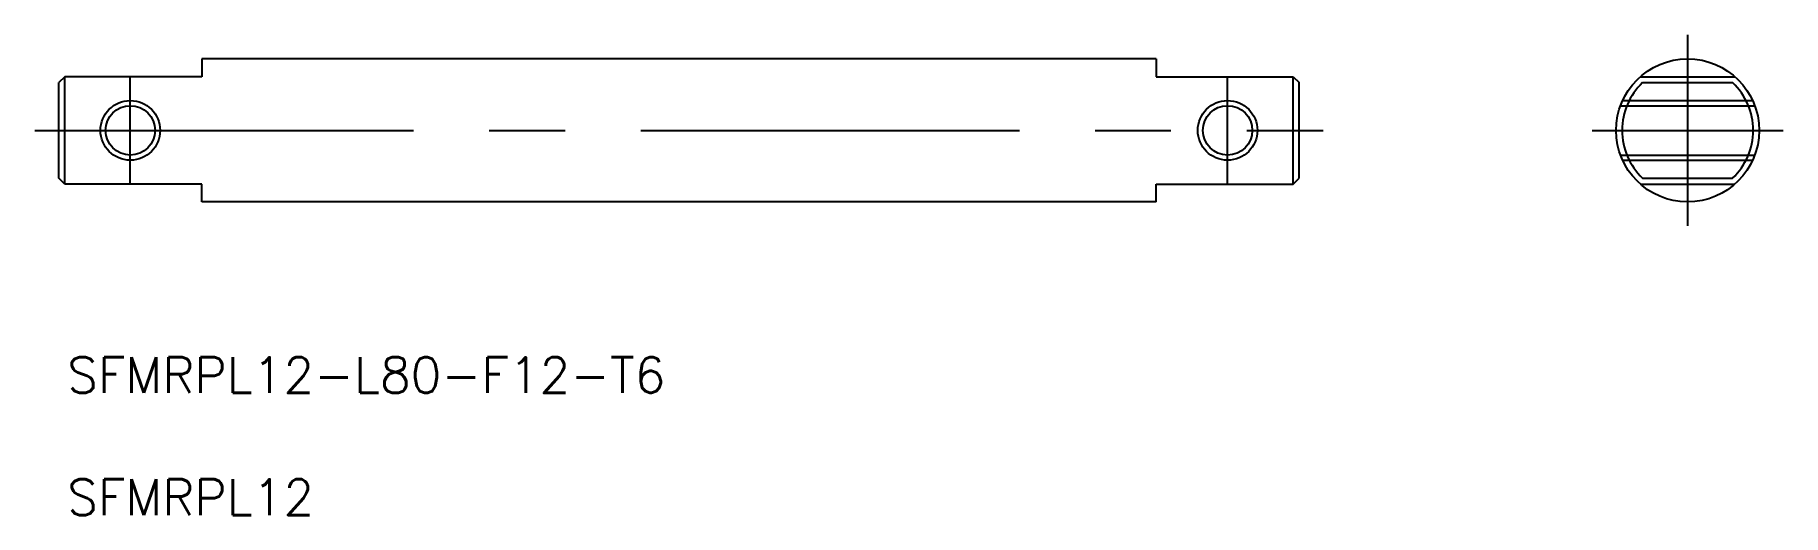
# Model space of a CAD drawing. Extents: x -139 to 8, y -32 to 8.
import ezdxf

# ---------------------------------------------------------------- set-up
doc = ezdxf.new("R2010")
doc.units = 0
doc.linetypes.add('CENTER', pattern=[50.8, 31.75, -6.35, 6.35, -6.35])
doc.linetypes.add('DASHED', pattern=[19.05, 12.7, -6.35])
doc.layers.get('0').update_dxf_attribs({"linetype": 'CONTINUOUS'})
doc.layers.add('CENTER', color=1, linetype='CENTER')
doc.styles.get("Standard").update_dxf_attribs({"font": 'txt.shx', "height": 3, "bigfont": 'bigfont.shx'})

msp = doc.modelspace()

# ---------------------------------------------------------------- linework, layer by layer
at = {"color": 7, "linetype": 'CONTINUOUS'}
for p, q in [((-44.57, 6), (-124.57, 6)), ((-124.57, 6), (-124.57, 4.5)), ((-44.57, 6), (-44.57, 4.5)), ((-136.07, 4.5), (-136.57, 4)), ((-124.57, 4.5), (-136.07, 4.5)), ((-136.07, -4.5), (-136.07, 4.5)), ((-44.57, 4.5), (-33.07, 4.5)), ((-33.07, -4.5), (-33.07, 4.5)), ((-33.07, 4.5), (-32.57, 4)), ((-3.97, 4.5), (3.97, 4.5)), ((-136.57, -4), (-136.57, 4)), ((-32.57, -4), (-32.57, 4)), ((-3.77, 4), (3.77, 4)), ((-136.07, -4.5), (-136.57, -4)), ((-33.07, -4.5), (-32.57, -4)), ((-3.77, -4), (3.77, -4)), ((-124.57, -4.5), (-136.07, -4.5)), ((-124.57, -6), (-124.57, -4.5)), ((-44.57, -4.5), (-33.07, -4.5)), ((-44.57, -6), (-44.57, -4.5)), ((-3.97, -4.5), (3.97, -4.5)), ((-44.57, -6), (-124.57, -6))]:
    msp.add_line(p, q, dxfattribs=at)
at = {"color": 3, "linetype": 'DASHED'}
for p, q in [((-5.63, 2.07), (5.63, 2.07)), ((-5.45, 2.5), (5.45, 2.5)), ((-5.63, -2.07), (5.63, -2.07)), ((-5.45, -2.5), (5.45, -2.5))]:
    msp.add_line(p, q, dxfattribs=at)
at = {"color": 7, "linetype": 'CONTINUOUS'}
for centre, radius in [((0, 0), 6), ((-130.57, 0), 2.07), ((-38.57, 0), 2.07)]:
    msp.add_circle(centre, radius, dxfattribs=at)
at = {"color": 3, "linetype": 'CONTINUOUS'}
for centre in [(-130.57, 0), (-38.57, 0)]:
    msp.add_circle(centre, 2.5, dxfattribs=at)
at = {"color": 7, "linetype": 'CONTINUOUS'}
for start, end in [(133.3418, 226.6582), (313.3418, 46.6582)]:
    msp.add_arc((0, 0), 5.5, start, end, dxfattribs=at)
at = {"layer": 'CENTER', "color": 1, "linetype": 'CENTER'}
for p, q in [((0, 8), (0, -8)), ((-130.57, -4.5), (-130.57, 4.5)), ((-38.57, -4.5), (-38.57, 4.5)), ((-138.57, 0), (-30.57, 0)), ((-8, 0), (8, 0))]:
    msp.add_line(p, q, dxfattribs=at)

# ---------------------------------------------------------------- texts
at = {"color": 7, "linetype": 'CONTINUOUS'}
for s, p in [('SFMRPL12-L80-F12-T6', (-135.86, -22.02)), ('SFMRPL12', (-135.86, -32.26))]:
    msp.add_text(s, height=3, dxfattribs=at).set_placement(p)

doc.saveas('drawing.dxf')
